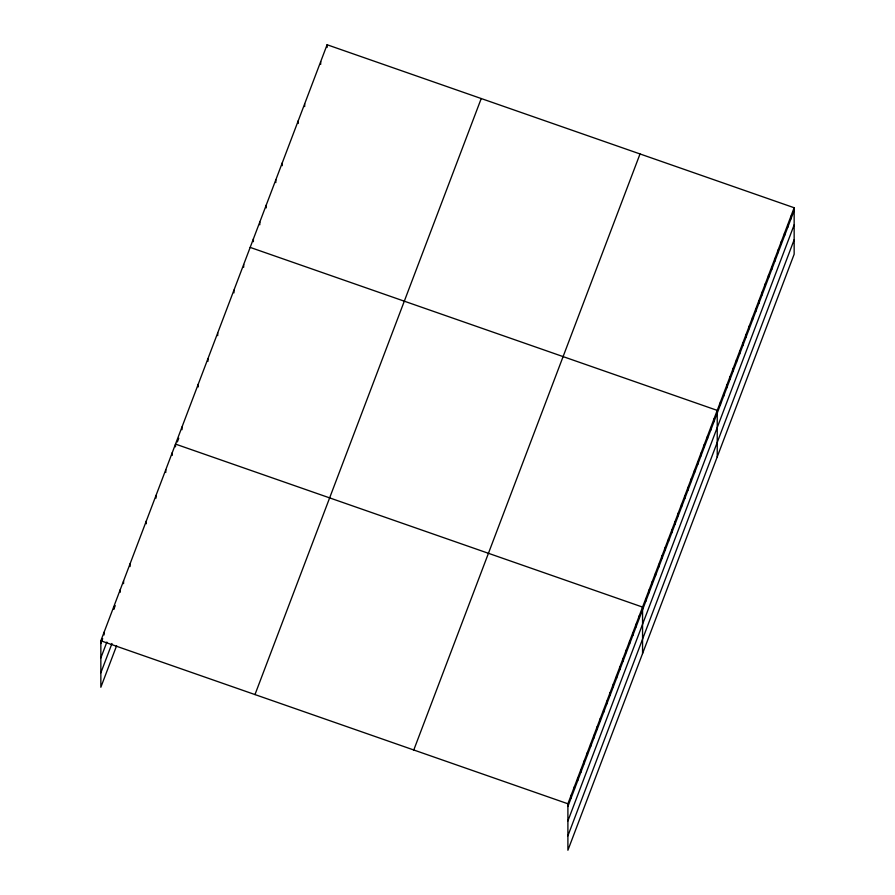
<?xml version="1.0" encoding="UTF-8"?>
<svg xmlns="http://www.w3.org/2000/svg" width="895" height="895" viewBox="0 0 895 895"><rect width="100%" height="100%" fill="white"/><g stroke="black" fill="none" stroke-linecap="round" stroke-linejoin="round"><path stroke-width="1.34" d="M116.618 645.72L100.844 687.259L100.844 640.786L327.1 44.75L794.156 207.741L794.156 254.214L567.9 850.25L567.9 803.777L794.156 207.741M100.844 643.505L102.701 638.616M115.22 605.624L113.833 609.294L113.833 606.586M177.367 441.917L178.754 438.259M100.844 657.937L106.874 642.062M100.844 672.816L111.976 643.494M254.974 694.576L481.23 98.539M413.77 749.999L640.026 153.951M567.9 806.496L794.156 210.459M567.9 820.939L794.156 224.891M567.9 835.807L794.156 239.77M250.175 247.4L717.231 410.391L717.231 456.864M100.844 640.786L567.9 803.777M790.945 216.187L790.945 218.895M787.745 224.634L787.745 227.341M784.535 233.069L784.535 235.788M781.335 241.516L781.335 244.234M778.124 249.962L778.124 252.67M774.925 258.409L774.925 261.116M771.714 266.844L771.714 269.563M768.514 275.291L768.514 278.009M765.303 283.737L765.303 286.456M762.104 292.184L762.104 294.891M758.893 300.63L758.893 303.338M755.693 309.066L755.693 311.784M752.482 317.512L752.482 320.231M749.283 325.959L749.283 328.666M746.072 334.406L746.072 337.113M742.872 342.841L742.872 345.559M739.662 351.287L739.662 354.006M736.462 359.734L736.462 362.441M733.251 368.181L733.251 370.888M730.051 376.616L730.051 379.335M726.841 385.063L726.841 387.781M723.641 393.509L723.641 396.216M720.43 401.956L720.43 404.663M713.975 418.95L713.975 421.657M710.731 427.497L710.731 430.215M707.486 436.055L707.486 438.763M704.242 444.602L704.242 447.321M700.998 453.15L700.998 455.868M697.753 461.708L697.753 464.415M694.498 470.255L694.498 472.974M691.253 478.814L691.253 481.521M688.009 487.361L688.009 490.08M684.764 495.919L684.764 498.627M681.52 504.467L681.52 507.174M678.276 513.014L678.276 515.733M675.02 521.572L675.02 524.28M671.776 530.12L671.776 532.838M668.531 538.678L668.531 541.385M665.287 547.225L665.287 549.944M662.043 555.773L662.043 558.491M658.798 564.331L658.798 567.038M655.543 572.878L655.543 575.597M652.298 581.437L652.298 584.144M649.054 589.984L649.054 592.703M645.81 598.531L645.81 601.25M642.565 653.563L642.565 607.09L175.509 444.099L175.509 446.806M639.321 615.637L639.321 618.356M636.065 624.195L636.065 626.903M632.821 632.743L632.821 635.461M629.577 641.301L629.577 644.008M626.332 649.848L626.332 652.556M623.088 658.396L623.088 661.114M619.832 666.954L619.832 669.661M616.588 675.501L616.588 678.22M613.343 684.06L613.343 686.767M610.099 692.607L610.099 695.325M606.855 701.154L606.855 703.873M603.61 709.713L603.61 712.42M600.355 718.26L600.355 720.978M597.11 726.818L597.11 729.526M593.866 735.366L593.866 738.084M590.622 743.913L590.622 746.631M587.377 752.471L587.377 755.179M584.133 761.018L584.133 763.737M580.877 769.577L580.877 772.284M577.633 778.124L577.633 780.843M574.389 786.683L574.389 789.39M571.144 795.23L571.144 797.937M327.1 44.75L327.1 47.469M320.69 61.643L320.69 64.35M304.669 103.854L304.669 106.572M298.259 120.747L298.259 123.454M282.227 162.968L282.227 165.676M275.817 179.85L275.817 182.569M266.207 205.179L266.207 207.897M259.796 222.072L259.796 224.779M253.386 238.954L253.386 241.672M243.686 264.506L243.686 267.225M233.942 290.159L233.942 292.878M217.709 332.918L217.709 335.636M207.976 358.582L207.976 361.289M198.231 384.235L198.231 386.942M181.998 426.993L181.998 429.701M172.265 452.646L172.265 455.365M165.776 469.752L165.776 472.459M156.032 495.405L156.032 498.123M146.299 521.058L146.299 523.776M130.066 563.828L130.066 566.535M123.566 580.922L123.566 583.641M120.322 589.481L120.322 592.188M104.088 632.239L104.088 634.947"/></g></svg>
